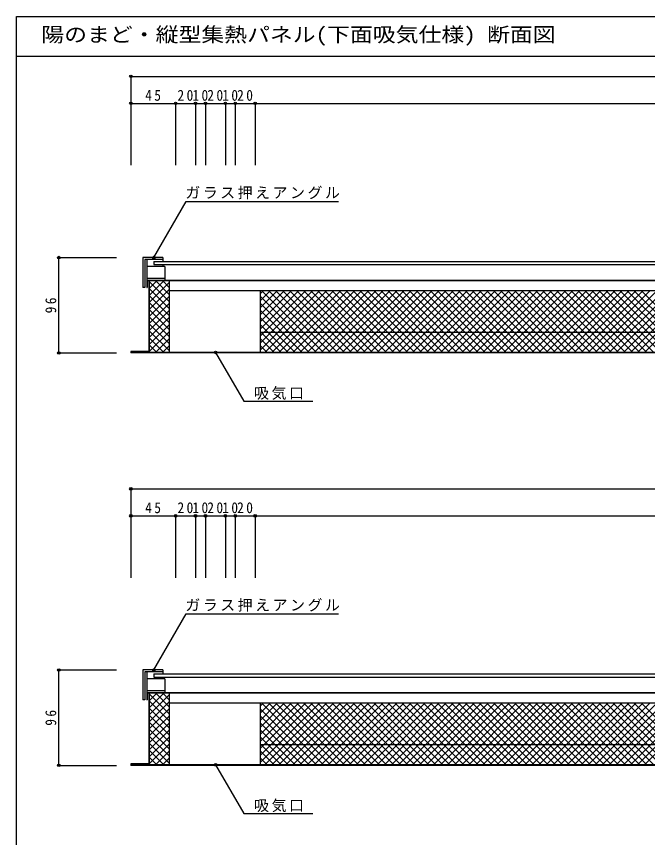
# Model space of a CAD drawing. Units: millimetres at full size, sheet at 1:5. Extents: x -1005 to 1015, y -704 to 701.
# Drawn here: x -1005 to -370, y -125 to 701 of the extents above; entities that cross this region are included whole.
import ezdxf
from ezdxf.enums import TextEntityAlignment as Align

# ---------------------------------------------------------------- set-up
doc = ezdxf.new("R2010")
doc.units = ezdxf.units.MM
doc.header["$LTSCALE"] = 5
doc.header["$PDMODE"] = 32
doc.header["$PDSIZE"] = 2.5
doc.layers.add('0-0', color=4, linetype='Continuous')
doc.styles.add('ＭＳ ゴシック', font='')
doc.styles.get('ＭＳ ゴシック').set_extended_font_data('MS Gothic')

msp = doc.modelspace()

# ---------------------------------------------------------------- linework, layer by layer
at = {"layer": '0-0', "color": 5}
msp.add_line((-1004.702, 661.206), (1015.298, 661.206), dxfattribs=at)
at = {"layer": '0-0'}
for p, q in [((-889.577, 640.817), (928.423, 640.817)), ((-889.577, 640.817), (-889.577, 551.356)), ((-889.577, 613.664), (-844.577, 613.664)), ((-889.577, 613.664), (-889.577, 551.356)), ((-844.577, 613.664), (-844.577, 551.356)), ((-844.577, 613.664), (-824.577, 613.664)), ((-824.577, 613.664), (-824.577, 551.356)), ((-824.577, 613.664), (-814.577, 613.664)), ((-814.577, 613.664), (-814.577, 551.356)), ((-814.577, 613.664), (-794.577, 613.664)), ((-794.577, 613.664), (-794.577, 551.356)), ((-794.577, 613.664), (-784.577, 613.664)), ((-784.577, 613.664), (-784.577, 551.356)), ((-784.577, 613.664), (-764.577, 613.664)), ((-764.577, 613.664), (-764.577, 551.356)), ((-764.577, 613.664), (928.423, 613.664)), ((-764.577, 613.664), (-764.577, 551.356)), ((-962.022, 362.515), (-962.022, 458.515)), ((-962.022, 458.515), (-904.088, 458.515)), ((-871.077, 420.462), (-856.524, 435.015)), ((-871.077, 427.533), (-863.595, 435.015)), ((-871.077, 434.604), (-870.666, 435.015)), ((-851.077, 414.366), (-871.077, 434.366)), ((-871.077, 413.391), (-851.077, 433.391)), ((-851.077, 421.437), (-864.655, 435.015)), ((-851.077, 428.508), (-857.584, 435.015)), ((-851.077, 407.295), (-871.077, 427.295)), ((-871.077, 406.32), (-851.077, 426.32)), ((-759.577, 421.942), (-756.504, 425.015)), ((-759.577, 414.871), (-749.433, 425.015)), ((-759.577, 407.8), (-742.362, 425.015)), ((-759.577, 400.729), (-735.291, 425.015)), ((-759.577, 393.658), (-728.22, 425.015)), ((-759.577, 386.587), (-721.149, 425.015)), ((-759.577, 379.516), (-714.078, 425.015)), ((-759.577, 372.445), (-707.007, 425.015)), ((-759.577, 365.374), (-699.936, 425.015)), ((-757.982, 425.015), (-695.982, 363.015)), ((-754.865, 363.015), (-692.865, 425.015)), ((-750.911, 425.015), (-688.911, 363.015)), ((-747.794, 363.015), (-685.794, 425.015)), ((-743.84, 425.015), (-681.84, 363.015)), ((-740.722, 363.015), (-678.722, 425.015)), ((-736.769, 425.015), (-674.769, 363.015)), ((-733.651, 363.015), (-671.651, 425.015)), ((-729.698, 425.015), (-667.698, 363.015)), ((-726.58, 363.015), (-664.58, 425.015)), ((-722.627, 425.015), (-660.627, 363.015)), ((-719.509, 363.015), (-657.509, 425.015)), ((-715.555, 425.015), (-653.555, 363.015)), ((-712.438, 363.015), (-650.438, 425.015)), ((-708.484, 425.015), (-646.484, 363.015)), ((-705.367, 363.015), (-643.367, 425.015)), ((-701.413, 425.015), (-639.413, 363.015)), ((-698.296, 363.015), (-636.296, 425.015)), ((-694.342, 425.015), (-632.342, 363.015)), ((-691.225, 363.015), (-629.225, 425.015)), ((-687.271, 425.015), (-625.271, 363.015)), ((-684.154, 363.015), (-622.154, 425.015)), ((-680.2, 425.015), (-618.2, 363.015)), ((-677.083, 363.015), (-615.083, 425.015)), ((-673.129, 425.015), (-611.129, 363.015)), ((-670.012, 363.015), (-608.012, 425.015)), ((-666.058, 425.015), (-604.058, 363.015)), ((-662.941, 363.015), (-600.941, 425.015)), ((-658.987, 425.015), (-596.987, 363.015)), ((-655.87, 363.015), (-593.87, 425.015)), ((-651.916, 425.015), (-589.916, 363.015)), ((-648.799, 363.015), (-586.799, 425.015)), ((-644.845, 425.015), (-582.845, 363.015)), ((-641.728, 363.015), (-579.728, 425.015)), ((-637.774, 425.015), (-575.774, 363.015)), ((-634.656, 363.015), (-572.656, 425.015)), ((-630.703, 425.015), (-568.703, 363.015)), ((-627.585, 363.015), (-565.585, 425.015)), ((-623.632, 425.015), (-561.632, 363.015)), ((-620.514, 363.015), (-558.514, 425.015)), ((-616.56, 425.015), (-554.56, 363.015)), ((-613.443, 363.015), (-551.443, 425.015)), ((-609.489, 425.015), (-547.489, 363.015)), ((-606.372, 363.015), (-544.372, 425.015)), ((-602.418, 425.015), (-540.418, 363.015)), ((-599.301, 363.015), (-537.301, 425.015)), ((-595.347, 425.015), (-533.347, 363.015)), ((-592.23, 363.015), (-530.23, 425.015)), ((-588.276, 425.015), (-526.276, 363.015)), ((-585.159, 363.015), (-523.159, 425.015)), ((-581.205, 425.015), (-519.205, 363.015)), ((-578.088, 363.015), (-516.088, 425.015)), ((-574.134, 425.015), (-512.134, 363.015)), ((-571.017, 363.015), (-509.017, 425.015)), ((-567.063, 425.015), (-505.063, 363.015)), ((-563.946, 363.015), (-501.946, 425.015)), ((-559.992, 425.015), (-497.992, 363.015)), ((-556.875, 363.015), (-494.875, 425.015)), ((-552.921, 425.015), (-490.921, 363.015)), ((-549.804, 363.015), (-487.804, 425.015)), ((-545.85, 425.015), (-483.85, 363.015)), ((-542.733, 363.015), (-480.733, 425.015)), ((-538.779, 425.015), (-476.779, 363.015)), ((-535.662, 363.015), (-473.662, 425.015)), ((-531.708, 425.015), (-469.708, 363.015)), ((-528.59, 363.015), (-466.59, 425.015)), ((-524.637, 425.015), (-462.637, 363.015)), ((-521.519, 363.015), (-459.519, 425.015)), ((-517.566, 425.015), (-455.566, 363.015)), ((-514.448, 363.015), (-452.448, 425.015)), ((-510.494, 425.015), (-448.494, 363.015)), ((-507.377, 363.015), (-445.377, 425.015)), ((-503.423, 425.015), (-441.423, 363.015)), ((-500.306, 363.015), (-438.306, 425.015)), ((-496.352, 425.015), (-434.352, 363.015)), ((-493.235, 363.015), (-431.235, 425.015)), ((-489.281, 425.015), (-427.281, 363.015)), ((-486.164, 363.015), (-424.164, 425.015)), ((-482.21, 425.015), (-420.21, 363.015)), ((-479.093, 363.015), (-417.093, 425.015)), ((-475.139, 425.015), (-413.139, 363.015)), ((-472.022, 363.015), (-410.022, 425.015)), ((-468.068, 425.015), (-406.068, 363.015)), ((-464.951, 363.015), (-402.951, 425.015)), ((-460.997, 425.015), (-398.997, 363.015)), ((-457.88, 363.015), (-395.88, 425.015)), ((-453.926, 425.015), (-391.926, 363.015)), ((-450.809, 363.015), (-388.809, 425.015)), ((-446.855, 425.015), (-384.855, 363.015)), ((-443.738, 363.015), (-381.738, 425.015)), ((-439.784, 425.015), (-377.784, 363.015)), ((-436.667, 363.015), (-374.667, 425.015)), ((-432.713, 425.015), (-370.713, 363.015)), ((-429.596, 363.015), (-367.596, 425.015)), ((-425.642, 425.015), (-363.642, 363.015)), ((-422.524, 363.015), (-360.524, 425.015)), ((-418.571, 425.015), (-356.571, 363.015)), ((-415.453, 363.015), (-353.453, 425.015)), ((-411.5, 425.015), (-349.5, 363.015)), ((-408.382, 363.015), (-346.382, 425.015)), ((-404.428, 425.015), (-342.428, 363.015)), ((-401.311, 363.015), (-339.311, 425.015)), ((-397.357, 425.015), (-335.357, 363.015)), ((-394.24, 363.015), (-332.24, 425.015)), ((-390.286, 425.015), (-328.286, 363.015)), ((-387.169, 363.015), (-325.169, 425.015)), ((-383.215, 425.015), (-321.215, 363.015)), ((-380.098, 363.015), (-318.098, 425.015)), ((-376.144, 425.015), (-314.144, 363.015)), ((-373.027, 363.015), (-311.027, 425.015)), ((-851.077, 400.223), (-871.077, 420.223)), ((-871.077, 399.248), (-851.077, 419.248)), ((-759.577, 419.539), (-703.053, 363.015)), ((-851.077, 393.152), (-871.077, 413.152)), ((-871.077, 392.177), (-851.077, 412.177)), ((-851.077, 386.081), (-871.077, 406.081)), ((-871.077, 385.106), (-851.077, 405.106)), ((-759.577, 412.468), (-710.124, 363.015)), ((-759.577, 405.397), (-717.195, 363.015)), ((-851.077, 379.01), (-871.077, 399.01)), ((-871.077, 378.035), (-851.077, 398.035)), ((-759.577, 398.326), (-724.266, 363.015)), ((-851.077, 371.939), (-871.077, 391.939)), ((-871.077, 370.964), (-851.077, 390.964)), ((-759.577, 391.255), (-731.337, 363.015)), ((-851.077, 364.868), (-871.077, 384.868)), ((-871.077, 363.893), (-851.077, 383.893)), ((-759.577, 384.184), (-738.408, 363.015)), ((-856.295, 363.015), (-871.077, 377.797)), ((-864.884, 363.015), (-851.077, 376.822)), ((-759.577, 377.113), (-745.479, 363.015)), ((-863.366, 363.015), (-871.077, 370.726)), ((-870.437, 363.015), (-871.077, 363.655)), ((-857.813, 363.015), (-851.077, 369.751)), ((-759.577, 370.042), (-752.55, 363.015)), ((-962.022, 362.515), (-904.088, 362.515)), ((-824.577, 363.015), (-844.577, 363.015)), ((-824.577, 362.515), (-844.577, 362.515)), ((-794.577, 363.015), (-814.577, 363.015)), ((-794.577, 362.515), (-814.577, 362.515)), ((-804.348, 363.015), (-776.022, 313.952)), ((-764.577, 363.015), (-784.577, 363.015)), ((-764.577, 362.515), (-784.577, 362.515)), ((-776.022, 313.952), (-706.519, 313.952)), ((-889.577, 225.731), (928.423, 225.731)), ((-889.577, 225.731), (-889.577, 136.27)), ((-889.577, 198.578), (-844.577, 198.578)), ((-889.577, 198.578), (-889.577, 136.27)), ((-844.577, 198.578), (-844.577, 136.27)), ((-844.577, 198.578), (-824.577, 198.578)), ((-824.577, 198.578), (-824.577, 136.27)), ((-824.577, 198.578), (-814.577, 198.578)), ((-814.577, 198.578), (-814.577, 136.27)), ((-814.577, 198.578), (-794.577, 198.578)), ((-794.577, 198.578), (-794.577, 136.27)), ((-794.577, 198.578), (-784.577, 198.578)), ((-784.577, 198.578), (-784.577, 136.27)), ((-784.577, 198.578), (-764.577, 198.578)), ((-764.577, 198.578), (-764.577, 136.27)), ((-764.577, 198.578), (279.423, 198.578)), ((-962.022, -52.571), (-962.022, 43.429)), ((-962.022, 43.429), (-904.088, 43.429)), ((-871.077, 5.376), (-856.524, 19.929)), ((-871.077, 12.447), (-863.595, 19.929)), ((-871.077, 19.518), (-870.666, 19.929)), ((-851.077, -0.72), (-871.077, 19.28)), ((-871.077, -1.695), (-851.077, 18.305)), ((-851.077, 6.351), (-864.655, 19.929)), ((-851.077, 13.422), (-857.584, 19.929)), ((-851.077, -7.791), (-871.077, 12.209)), ((-871.077, -8.766), (-851.077, 11.234)), ((-759.577, 6.856), (-756.504, 9.929)), ((-759.577, -0.215), (-749.433, 9.929)), ((-759.577, -7.286), (-742.362, 9.929)), ((-759.577, -14.357), (-735.291, 9.929)), ((-759.577, -21.428), (-728.22, 9.929)), ((-759.577, -28.499), (-721.149, 9.929)), ((-759.577, -35.57), (-714.078, 9.929)), ((-759.577, -42.641), (-707.007, 9.929)), ((-759.577, -49.712), (-699.936, 9.929)), ((-757.982, 9.929), (-695.982, -52.071)), ((-754.865, -52.071), (-692.865, 9.929)), ((-750.911, 9.929), (-688.911, -52.071)), ((-747.794, -52.071), (-685.794, 9.929)), ((-743.84, 9.929), (-681.84, -52.071)), ((-740.722, -52.071), (-678.722, 9.929)), ((-736.769, 9.929), (-674.769, -52.071)), ((-733.651, -52.071), (-671.651, 9.929)), ((-729.698, 9.929), (-667.698, -52.071)), ((-726.58, -52.071), (-664.58, 9.929)), ((-722.627, 9.929), (-660.627, -52.071)), ((-719.509, -52.071), (-657.509, 9.929)), ((-715.555, 9.929), (-653.555, -52.071)), ((-712.438, -52.071), (-650.438, 9.929)), ((-708.484, 9.929), (-646.484, -52.071)), ((-705.367, -52.071), (-643.367, 9.929)), ((-701.413, 9.929), (-639.413, -52.071)), ((-698.296, -52.071), (-636.296, 9.929)), ((-694.342, 9.929), (-632.342, -52.071)), ((-691.225, -52.071), (-629.225, 9.929)), ((-687.271, 9.929), (-625.271, -52.071)), ((-684.154, -52.071), (-622.154, 9.929)), ((-680.2, 9.929), (-618.2, -52.071)), ((-677.083, -52.071), (-615.083, 9.929)), ((-673.129, 9.929), (-611.129, -52.071)), ((-670.012, -52.071), (-608.012, 9.929)), ((-666.058, 9.929), (-604.058, -52.071)), ((-662.941, -52.071), (-600.941, 9.929)), ((-658.987, 9.929), (-596.987, -52.071)), ((-655.87, -52.071), (-593.87, 9.929)), ((-651.916, 9.929), (-589.916, -52.071)), ((-648.799, -52.071), (-586.799, 9.929)), ((-644.845, 9.929), (-582.845, -52.071)), ((-641.728, -52.071), (-579.728, 9.929)), ((-637.774, 9.929), (-575.774, -52.071)), ((-634.656, -52.071), (-572.656, 9.929)), ((-630.703, 9.929), (-568.703, -52.071)), ((-627.585, -52.071), (-565.585, 9.929)), ((-623.632, 9.929), (-561.632, -52.071)), ((-620.514, -52.071), (-558.514, 9.929)), ((-616.56, 9.929), (-554.56, -52.071)), ((-613.443, -52.071), (-551.443, 9.929)), ((-609.489, 9.929), (-547.489, -52.071)), ((-606.372, -52.071), (-544.372, 9.929)), ((-602.418, 9.929), (-540.418, -52.071)), ((-599.301, -52.071), (-537.301, 9.929)), ((-595.347, 9.929), (-533.347, -52.071)), ((-592.23, -52.071), (-530.23, 9.929)), ((-588.276, 9.929), (-526.276, -52.071)), ((-585.159, -52.071), (-523.159, 9.929)), ((-581.205, 9.929), (-519.205, -52.071)), ((-578.088, -52.071), (-516.088, 9.929)), ((-574.134, 9.929), (-512.134, -52.071)), ((-571.017, -52.071), (-509.017, 9.929)), ((-567.063, 9.929), (-505.063, -52.071)), ((-563.946, -52.071), (-501.946, 9.929)), ((-559.992, 9.929), (-497.992, -52.071)), ((-556.875, -52.071), (-494.875, 9.929)), ((-552.921, 9.929), (-490.921, -52.071)), ((-549.804, -52.071), (-487.804, 9.929)), ((-545.85, 9.929), (-483.85, -52.071)), ((-542.733, -52.071), (-480.733, 9.929)), ((-538.779, 9.929), (-476.779, -52.071)), ((-535.662, -52.071), (-473.662, 9.929)), ((-531.708, 9.929), (-469.708, -52.071)), ((-528.59, -52.071), (-466.59, 9.929)), ((-524.637, 9.929), (-462.637, -52.071)), ((-521.519, -52.071), (-459.519, 9.929)), ((-517.566, 9.929), (-455.566, -52.071)), ((-514.448, -52.071), (-452.448, 9.929)), ((-510.494, 9.929), (-448.494, -52.071)), ((-507.377, -52.071), (-445.377, 9.929)), ((-503.423, 9.929), (-441.423, -52.071)), ((-500.306, -52.071), (-438.306, 9.929)), ((-496.352, 9.929), (-434.352, -52.071)), ((-493.235, -52.071), (-431.235, 9.929)), ((-489.281, 9.929), (-427.281, -52.071)), ((-486.164, -52.071), (-424.164, 9.929)), ((-482.21, 9.929), (-420.21, -52.071)), ((-479.093, -52.071), (-417.093, 9.929)), ((-475.139, 9.929), (-413.139, -52.071)), ((-472.022, -52.071), (-410.022, 9.929)), ((-468.068, 9.929), (-406.068, -52.071)), ((-464.951, -52.071), (-402.951, 9.929)), ((-460.997, 9.929), (-398.997, -52.071)), ((-457.88, -52.071), (-395.88, 9.929)), ((-453.926, 9.929), (-391.926, -52.071)), ((-450.809, -52.071), (-388.809, 9.929)), ((-446.855, 9.929), (-384.855, -52.071)), ((-443.738, -52.071), (-381.738, 9.929)), ((-439.784, 9.929), (-377.784, -52.071)), ((-436.667, -52.071), (-374.667, 9.929)), ((-432.713, 9.929), (-370.713, -52.071)), ((-429.596, -52.071), (-367.596, 9.929)), ((-425.642, 9.929), (-363.642, -52.071)), ((-422.524, -52.071), (-360.524, 9.929)), ((-418.571, 9.929), (-356.571, -52.071)), ((-415.453, -52.071), (-353.453, 9.929)), ((-411.5, 9.929), (-349.5, -52.071)), ((-408.382, -52.071), (-346.382, 9.929)), ((-404.428, 9.929), (-342.428, -52.071)), ((-401.311, -52.071), (-339.311, 9.929)), ((-397.357, 9.929), (-335.357, -52.071)), ((-394.24, -52.071), (-332.24, 9.929)), ((-390.286, 9.929), (-328.286, -52.071)), ((-387.169, -52.071), (-325.169, 9.929)), ((-383.215, 9.929), (-321.215, -52.071)), ((-380.098, -52.071), (-318.098, 9.929)), ((-376.144, 9.929), (-314.144, -52.071)), ((-373.027, -52.071), (-311.027, 9.929)), ((-851.077, -14.863), (-871.077, 5.137)), ((-871.077, -15.838), (-851.077, 4.162)), ((-759.577, 4.453), (-703.053, -52.071)), ((-851.077, -21.934), (-871.077, -1.934)), ((-871.077, -22.909), (-851.077, -2.909)), ((-759.577, -2.618), (-710.124, -52.071)), ((-851.077, -29.005), (-871.077, -9.005)), ((-871.077, -29.98), (-851.077, -9.98)), ((-851.077, -36.076), (-871.077, -16.076)), ((-759.577, -9.689), (-717.195, -52.071)), ((-871.077, -37.051), (-851.077, -17.051)), ((-851.077, -43.147), (-871.077, -23.147)), ((-871.077, -44.122), (-851.077, -24.122)), ((-759.577, -16.76), (-724.266, -52.071)), ((-759.577, -23.831), (-731.337, -52.071)), ((-851.077, -50.218), (-871.077, -30.218)), ((-871.077, -51.193), (-851.077, -31.193)), ((-759.577, -30.902), (-738.408, -52.071)), ((-856.295, -52.071), (-871.077, -37.289)), ((-864.884, -52.071), (-851.077, -38.264)), ((-759.577, -37.973), (-745.479, -52.071)), ((-863.366, -52.071), (-871.077, -44.36)), ((-857.813, -52.071), (-851.077, -45.335)), ((-759.577, -45.044), (-752.55, -52.071)), ((-962.022, -52.571), (-904.088, -52.571)), ((-870.437, -52.071), (-871.077, -51.431)), ((-824.577, -52.071), (-844.577, -52.071)), ((-824.577, -52.571), (-844.577, -52.571)), ((-794.577, -52.071), (-814.577, -52.071)), ((-794.577, -52.571), (-814.577, -52.571)), ((-804.348, -52.071), (-776.022, -101.134)), ((-764.577, -52.071), (-784.577, -52.071)), ((-764.577, -52.571), (-784.577, -52.571)), ((-776.022, -101.134), (-706.519, -101.134))]:
    msp.add_line(p, q, dxfattribs=at)
at = {"layer": '0-0', "color": 7}
for p, q in [((-877.577, 458.515), (-877.577, 428.515)), ((-857.577, 458.515), (-877.577, 458.515)), ((-875.577, 456.515), (-875.577, 428.515)), ((-857.577, 456.515), (-875.577, 456.515)), ((-866.577, 454.615), (-769.577, 454.615)), ((-859.577, 454.615), (905.423, 454.615)), ((-857.577, 458.515), (-857.577, 454.615)), ((-855.577, 449.515), (-873.577, 449.515)), ((-859.577, 451.415), (905.423, 451.415)), ((-857.577, 451.415), (-857.577, 449.515)), ((-855.577, 449.515), (-855.577, 435.515)), ((-855.577, 437.515), (-873.577, 437.515)), ((-769.577, 435.515), (-873.577, 435.515)), ((-873.077, 435.015), (-873.077, 428.515)), ((-871.577, 435.015), (-873.077, 435.015)), ((-871.577, 435.015), (-871.577, 364.015)), ((-769.577, 435.015), (-871.077, 435.015)), ((-871.077, 435.015), (-871.077, 363.515)), ((912.423, 435.515), (-859.577, 435.515)), ((909.923, 435.015), (-859.577, 435.015)), ((-851.077, 435.015), (-851.077, 363.015)), ((-875.577, 428.515), (-877.577, 428.515)), ((889.923, 425.015), (-851.077, 425.015)), ((-759.577, 425.015), (-759.577, 363.015)), ((354.423, 383.015), (-759.577, 383.015)), ((-889.577, 364.015), (-889.577, 362.515)), ((-871.077, 363.515), (-889.577, 363.515)), ((-844.577, 363.015), (-889.577, 363.015)), ((-844.577, 362.515), (-889.577, 362.515)), ((-844.577, 363.015), (-859.577, 363.015)), ((-844.577, 362.515), (-859.577, 362.515)), ((-844.577, 363.015), (-844.577, 362.515)), ((-814.577, 363.015), (-824.577, 363.015)), ((-824.577, 363.015), (-824.577, 362.515)), ((-814.577, 362.515), (-824.577, 362.515)), ((-814.577, 363.015), (-814.577, 362.515)), ((-794.577, 363.015), (-794.577, 362.515)), ((-784.577, 363.015), (-794.577, 363.015)), ((-784.577, 362.515), (-794.577, 362.515)), ((-784.577, 363.015), (-784.577, 362.515)), ((-764.577, 363.015), (-764.577, 362.515)), ((204.423, 363.015), (-764.577, 363.015)), ((204.423, 362.515), (-764.577, 362.515)), ((-877.577, 43.429), (-877.577, 13.429)), ((-857.577, 43.429), (-877.577, 43.429)), ((-875.577, 41.429), (-875.577, 13.429)), ((-857.577, 41.429), (-875.577, 41.429)), ((-857.577, 43.429), (-857.577, 39.529)), ((-855.577, 34.429), (-873.577, 34.429)), ((-866.577, 39.529), (-769.577, 39.529)), ((-859.577, 39.529), (905.423, 39.529)), ((-859.577, 36.329), (905.423, 36.329)), ((-857.577, 36.329), (-857.577, 34.429)), ((-855.577, 34.429), (-855.577, 20.429)), ((-855.577, 22.429), (-873.577, 22.429)), ((-769.577, 20.429), (-873.577, 20.429)), ((-873.077, 19.929), (-873.077, 13.429)), ((-871.577, 19.929), (-873.077, 19.929)), ((-871.577, 19.929), (-871.577, -51.071)), ((-769.577, 19.929), (-871.077, 19.929)), ((-871.077, 19.929), (-871.077, -51.571)), ((912.423, 20.429), (-859.577, 20.429)), ((909.923, 19.929), (-859.577, 19.929)), ((-851.077, 19.929), (-851.077, -52.071)), ((-875.577, 13.429), (-877.577, 13.429)), ((889.923, 9.929), (-851.077, 9.929)), ((-759.577, 9.929), (-759.577, -52.071)), ((204.423, -32.071), (-759.577, -32.071)), ((-889.577, -51.071), (-889.577, -52.571)), ((-871.077, -51.571), (-889.577, -51.571)), ((-844.577, -52.071), (-889.577, -52.071)), ((-844.577, -52.571), (-889.577, -52.571)), ((-844.577, -52.071), (-859.577, -52.071)), ((-844.577, -52.571), (-859.577, -52.571)), ((-844.577, -52.071), (-844.577, -52.571)), ((-814.577, -52.071), (-824.577, -52.071)), ((-824.577, -52.071), (-824.577, -52.571)), ((-814.577, -52.571), (-824.577, -52.571)), ((-814.577, -52.071), (-814.577, -52.571)), ((-794.577, -52.071), (-794.577, -52.571)), ((-784.577, -52.071), (-794.577, -52.071)), ((-784.577, -52.571), (-794.577, -52.571)), ((-784.577, -52.071), (-784.577, -52.571)), ((-764.577, -52.071), (-764.577, -52.571)), ((204.423, -52.071), (-764.577, -52.071)), ((204.423, -52.571), (-764.577, -52.571))]:
    msp.add_line(p, q, dxfattribs=at)
at = {"layer": '0-0', "color": 5}
msp.add_lwpolyline([(-1004.702, -703.794), (-1004.702, 701.206), (1015.298, 701.206)], dxfattribs=at)
at = {"layer": '0-0'}
for points in [[(-866.433, 458.515), (-833.881, 514.897), (-680.712, 514.897)], [(-866.433, 43.429), (-833.881, 99.811), (-680.712, 99.811)]]:
    msp.add_lwpolyline(points, dxfattribs=at)
at = {"layer": '0-0', "color": 7}
for points in [[(-873.577, 456.515), (-873.577, 428.515), (-873.077, 428.515)], [(-866.577, 454.615), (-866.577, 451.415), (-769.577, 451.415)], [(-871.577, 364.015), (-889.577, 364.015), (-889.577, 362.515)], [(-873.577, 41.429), (-873.577, 13.429), (-873.077, 13.429)], [(-866.577, 39.529), (-866.577, 36.329), (-769.577, 36.329)], [(-871.577, -51.071), (-889.577, -51.071), (-889.577, -52.571)]]:
    msp.add_lwpolyline(points, dxfattribs=at)
at = {"layer": '0-0', "color": 5}
for p in [(-889.577, 640.817), (-889.577, 613.664), (-844.577, 613.664), (-824.577, 613.664), (-814.577, 613.664), (-794.577, 613.664), (-784.577, 613.664), (-764.577, 613.664), (-962.022, 458.515), (-866.433, 458.515), (-962.022, 362.515), (-804.348, 363.015), (-889.577, 225.731), (-889.577, 198.578), (-844.577, 198.578), (-824.577, 198.578), (-814.577, 198.578), (-794.577, 198.578), (-784.577, 198.578), (-764.577, 198.578), (-962.022, 43.429), (-866.433, 43.429), (-962.022, -52.571), (-804.348, -52.071)]:
    msp.add_point(p, dxfattribs=at)

# ---------------------------------------------------------------- texts
at = {"layer": '0-0', "color": 7, "style": 'ＭＳ ゴシック', "width": 1.15}
msp.add_text('陽のまど・縦型集熱パネル(下面吸気仕様) 断面図', height=14.66, dxfattribs=at).set_placement((-979.702, 671.206), align=Align.BOTTOM_LEFT)
at = {"layer": '0-0', "color": 7, "char_height": 11, "attachment_point": 7, "style": 'ＭＳ ゴシック'}
for s, insert in [('\\T1.36;\\W0.9;45', (-875.202, 616.164)), ('\\T1.36;\\W0.9;20', (-842.702, 616.164)), ('\\T1.36;\\W0.9;10', (-827.702, 616.164)), ('\\T1.36;\\W0.9;20', (-812.702, 616.164)), ('\\T1.36;\\W0.9;10', (-797.702, 616.164)), ('\\T1.36;\\W0.9;20', (-782.702, 616.164)), ('\\T1.17;ガラス押えアングル', (-834.805, 517.171)), ('\\T1.17;吸気口', (-765.689, 315.309)), ('\\T1.36;\\W0.9;45', (-875.202, 201.078)), ('\\T1.36;\\W0.9;20', (-842.702, 201.078)), ('\\T1.36;\\W0.9;10', (-827.702, 201.078)), ('\\T1.36;\\W0.9;20', (-812.702, 201.078)), ('\\T1.36;\\W0.9;10', (-797.702, 201.078)), ('\\T1.36;\\W0.9;20', (-782.702, 201.078)), ('\\T1.17;ガラス押えアングル', (-834.805, 102.085)), ('\\T1.17;吸気口', (-765.689, -99.777))]:
    msp.add_mtext(s, dxfattribs=dict(at, insert=insert))
at = {"layer": '0-0', "color": 7, "char_height": 11, "attachment_point": 7, "rotation": 90, "style": 'ＭＳ ゴシック'}
for insert in [(-964.522, 402.39), (-964.522, -12.696)]:
    msp.add_mtext('\\T1.36;\\W0.9;96', dxfattribs=dict(at, insert=insert))

doc.saveas('drawing.dxf')
